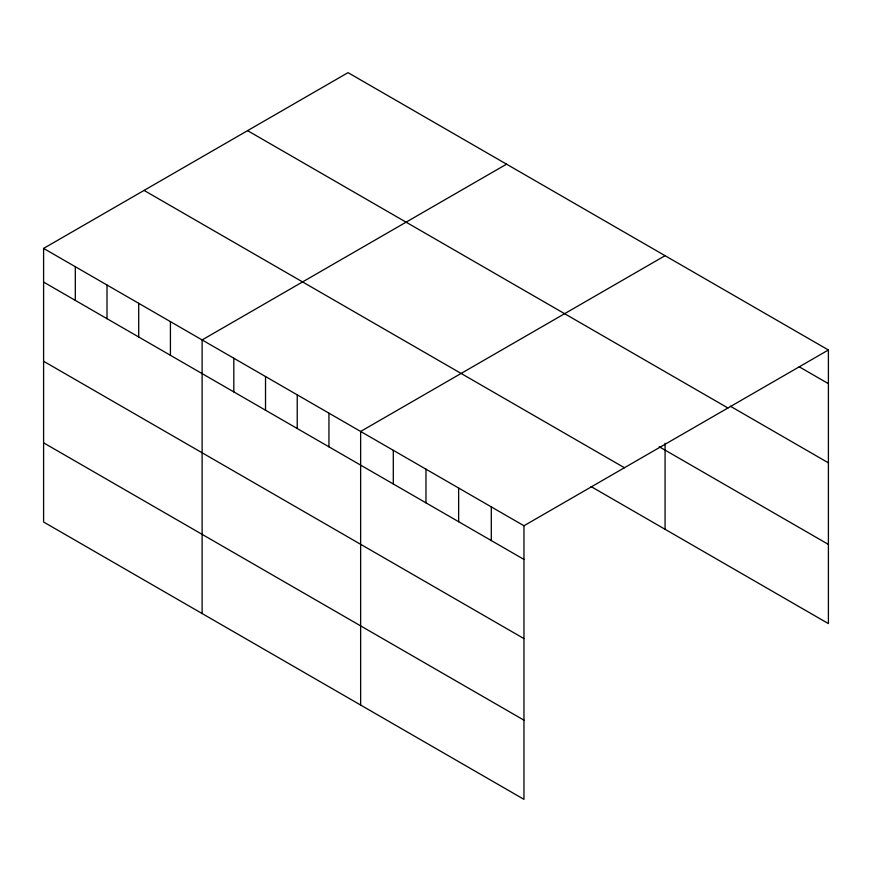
<?xml version="1.0" encoding="UTF-8"?>
<svg xmlns="http://www.w3.org/2000/svg" width="872" height="872" viewBox="0 0 872 872"><rect width="100%" height="100%" fill="white"/><g stroke="black" fill="none" stroke-linecap="round" stroke-linejoin="round"><path stroke-width="1.31" d="M43.6 248.411L523.963 525.751L523.963 799.352L43.6 522.012L43.6 248.411L348.037 72.649L828.4 349.988L828.4 623.589L591.096 486.587M506.556 164.165L202.119 339.927L202.119 613.539M665.074 255.692L360.637 431.455L360.637 705.056M523.963 525.751L828.4 349.988M799.232 366.818L828.4 383.658M730.409 406.254L828.4 462.836M247.572 130.647L727.935 407.987M659.199 446.726L828.4 544.411M144.065 190.412L624.428 467.741M43.6 282.081L523.963 559.421M43.6 361.259L523.963 638.598M43.6 442.834L523.963 720.174M665.074 443.314L665.074 529.293M491.296 506.894L491.296 540.553M458.639 488.026L458.639 521.696M425.972 469.169L425.972 502.839M393.305 450.312L393.305 483.982M328.94 413.154L328.94 446.824M297.232 394.842L297.232 428.512M265.524 376.541L265.524 410.211M233.827 358.239L233.827 391.91M170.422 321.626L170.422 355.296M138.713 303.325L138.713 336.995M107.005 285.024L107.005 318.694M75.308 266.712L75.308 300.382"/></g></svg>
